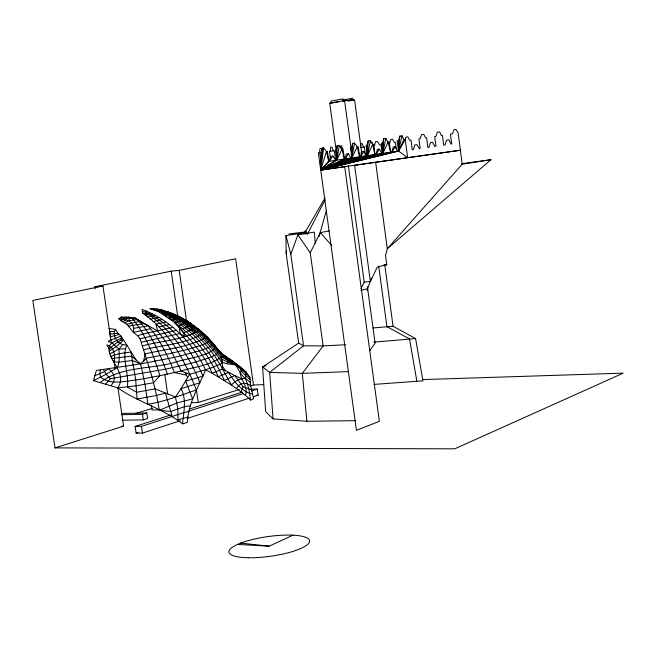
<?xml version="1.0" encoding="UTF-8"?>
<svg xmlns="http://www.w3.org/2000/svg" width="656" height="656" viewBox="0 0 656 656"><rect width="100%" height="100%" fill="white"/><g stroke="black" fill="none" stroke-linecap="round" stroke-linejoin="round"><path stroke-width="0.98" d="M319.693 162.655L321.104 162.442L321.161 152.299L322.383 148.1L323.646 147.903L326.442 151.495L328.771 161.319L320.71 170.101L322.383 148.1L320.71 170.101L344.712 166.722L379.373 421.332L356.421 430.328L318.332 152.733L322.088 152.266M353.387 165.484L460.405 150.24L407.655 157.653L398.545 151.052L398.602 140.499L399.791 136.145L401.972 135.808L403.973 139.679L398.545 151.052L320.71 170.101L323.646 147.903M108.937 328.525L115.505 329.369L114.39 331.419C113.119 338.709 119.392 345.548 126.788 344.925L136.095 360.013M228.903 359.455C236.996 363.998 245 369.459 249.977 377.471L250.666 385.785L253.692 398.741L250.633 400.078L245.426 395.355C248.55 387.13 241.055 380.611 240.112 372.887L241.072 371.042L240.613 367.483L232.626 361.194L222.712 354.953M405.236 139.49L407.655 157.653L320.71 170.101L335.749 160.294L332.83 156.062L329.279 161.245L320.71 170.101L344.408 159.014L341.94 149.133L339.357 145.476L337.102 145.829L336.807 160.138L320.71 170.101L326.442 151.495L327.41 151.347L328.771 161.319L398.545 151.052L405.236 139.49L403.973 139.679M368.147 141.032L367.45 155.628L320.71 170.101L345.351 158.875L348.32 153.75L350.911 158.063L320.71 170.101L397.667 151.183L395.133 146.747L393.239 147.034L391.903 152.028L320.71 170.101L351.862 157.924L357.208 146.805L358.258 146.649L359.627 156.776L320.71 170.101L390.64 152.217L389.262 141.917L388.024 142.114L382.866 153.356L320.71 170.101L360.636 156.628L363.826 151.429L366.351 155.792L320.71 170.101L381.882 153.504L379.258 149.117L377.323 149.412L376.167 154.34L320.71 170.101L375.002 154.513L373.625 144.304L372.682 144.451L367.45 155.628L366.073 145.452L366.934 145.32L368.147 141.032L370.378 140.687L372.682 144.451L375.002 154.513M110.503 356.536L119.154 353.666L131.011 352.01L131.585 356.151L140.614 363.883L145.025 384.359L147.887 404.252C164.549 401.529 180.441 395.42 196.349 389.935C184.951 360.628 169.346 331.37 142.729 313.215L142.065 309.443C170.453 319.611 192.692 342.973 205.541 369.828C198.579 386.999 188.165 403.391 187.395 422.431L182.565 423.866C163.139 408.622 138.055 402.144 117.801 387.885C128.166 371.837 106.641 361.308 109.232 345.794L112.053 342.809L121.294 338.16L120.983 336.069L117.809 333.223L115.505 329.369M186.501 375.183L174.48 372.542C168.321 357.069 161.056 341.817 150.601 328.73L133.389 332.395C134.595 327.926 132.504 323.597 129.175 320.669L128.773 317.078L120.909 317.176L118.818 318.791L121.196 320.899L126.895 324.203L133.389 332.395L137.637 335.708L140.089 338.791L152.094 377.184L156.604 395.429L159.359 410.213L170.781 411.501L184.492 406.622L190.355 405.769M352.608 143.434L351.862 157.924L350.493 147.83L351.55 147.666L352.608 143.434L354.543 143.131L357.208 146.805L359.627 156.776M383.735 138.621L382.866 153.356L381.489 143.106L382.727 142.918L383.735 138.621L385.802 138.301L388.024 142.114L390.64 152.217M114.39 331.419L109.937 331.575L110.306 336.864L119.515 334.355M108.527 341.087L120.983 336.069L126.788 344.925C121.253 358.414 129.265 372.993 127.379 386.999L136.71 392.255L155.062 388.86L175.464 396.946L177.784 408.762L177.989 419.791L187.993 417.036M330.247 151.249L330.583 147.264L331.879 147.108L333.396 150.855M398.602 140.499L397.159 140.72L398.545 151.052L399.791 136.145M182.565 423.866C183.541 412.107 186.952 399.734 181.04 388.647L189.625 374.322L209.846 368.426L222.236 363.26L220.851 357.725L211.576 345.646L201.302 334.913L182.155 319.874L177.915 317.012L167.608 311.862L180.31 317.192L187.903 321.645L198.424 329.402L209.362 339.71L200.834 331.165L187.058 320.8L191.396 324.712L194.365 326.918L189.248 322.752L202.294 332.444L208.501 339.144M250.633 400.078L248.829 388.696L245.574 378.487L246.016 372.026L218.694 351.14L227.173 357.577M319.488 152.586L320.03 148.535L321.383 148.371L322.17 150.265M336.364 160.417L336.864 156.718M366.614 155.488L366.991 152.791M344.408 159.014L343.039 148.961L341.94 149.133L336.807 160.138L336.503 149.962L337.102 145.829M345.802 344.744L323.129 345.917L303.564 345.81L298.66 343.096L286.155 253.298L286.582 250.403M340.497 148.018L340.8 146.026L341.874 145.894L342.276 148.871M199.367 330.649L211.872 342.235L212.462 343.506L211.576 345.646L208.247 347.614L199.309 350.935L174.767 357.299L140.614 363.883L100.368 369.853L99.737 373.838L100.688 377.225C110.495 385.129 124.353 381.267 135.735 380.013C150.987 377.594 166.132 374.551 181.154 370.993C194.652 366.753 210.551 365.597 221.794 356.503L222.015 355.15C216.185 346.409 208.862 338.135 200.834 331.165M360.636 156.628L361.415 151.79L363.826 151.429M339.357 145.476L336.807 160.138L335.437 150.126L336.503 149.962M345.351 158.875L346.212 154.062L348.32 153.75M198.169 329.337L209.239 339.259L209.485 340.169L208.321 341.94L202.63 344.785L188.141 349.295L166.509 354.33L146.567 358.143L140.614 363.883L132.282 360.538L118.925 362.186L113.955 361.833C115.612 355.757 114.054 346.434 106.83 344.9L109.273 349.107L114.341 344.498L120.95 340.046L121.294 338.16M354.543 143.131L351.862 157.924L351.55 147.666M360.513 146.518L361.054 143.574L362.063 143.451L363.695 147.075M142.647 345.835C160.933 340.808 181.81 340.489 198.342 330.722L198.424 329.402L192.987 325.245L180.31 317.192L175.505 315.003L177.915 317.012L185.558 320.153M385.802 138.301L382.866 153.356L382.727 142.918M370.378 140.687L367.45 155.628L366.934 145.32M143.59 361.013L145.189 353.846C165.402 349.164 187.427 347.713 205.82 337.578L209.485 340.169L225.869 359.381L235.52 364.761L246.09 373.354L249.977 377.471M398.545 151.052L401.972 135.808M389.68 143.402L390.697 139.408L392.509 139.129L394.461 142.672L395.486 142.516L396.38 149.191M329.279 161.245L330.599 156.399L332.83 156.062M120.909 317.176L126.788 318.414L132.274 318.463C145.993 334.896 153.602 355.355 159.908 375.658L153.537 382.76L136.251 385.802L117.801 387.885L93.439 380.644L96.424 370.386L100.368 369.853M405.014 140.302L405.892 137.071L407.729 136.792L409.877 140.335L411.025 140.163L412.304 149.773L413.436 149.601L414.805 144.919L416.962 144.599L419.364 148.732L420.143 148.617L418.864 138.974L420.152 138.777L421.529 134.677L423.719 134.341L425.67 137.94L426.613 137.801L427.892 147.485L429.008 147.321L430.426 142.598L432.542 142.278L434.879 146.452L435.961 146.296L434.674 136.579L435.945 136.382L437.331 132.25L439.643 131.889L441.439 135.554L442.415 135.407L443.694 145.165L444.965 144.976L446.498 140.204L448.958 139.835L451.057 144.082L451.73 143.984L450.442 134.185L452.189 133.922L454.19 129.658L455.912 129.396L458.142 133.02L462.226 164.172L387.302 248.722L385.539 255.487L386.786 264.737L377.307 267.025L370.378 281.58L364.187 282.096L361.112 288.509M318.98 236.627L326.475 210.289M367.016 290.575L371.337 278.152M241.08 391.862L231.437 385.047L222.564 369.09L222.236 363.26C211.855 346.179 197.448 332.19 181.376 320.489C172.028 314.093 161.745 307.68 149.888 308.763C181.204 317.734 207.476 340.398 222.564 369.09L234.766 375.519L243.073 386.794L241.08 391.862L245.426 395.355M355.462 420.668L306.901 421.283L273.076 418.905L269.657 372.403L303.564 345.81L290.821 254.2L297.881 234.922L314.298 232.085L315.233 243.253M305.885 234.29L306.639 232.486L285.934 235.52L286.155 253.298M304.704 232.56L305.507 230.773M173.102 313.994L183.606 318.972M306.901 421.283L302.301 373.362L323.129 345.917L310.255 252.757L320.358 232.626L329.156 230.887M307.393 234.249L325.048 199.965M304.671 233.044L325.097 197.776M376.167 154.34L379.258 149.117M391.903 152.028L395.133 146.747M236.668 388.623C238.759 382.809 246.353 381.89 250.666 385.785M125.165 317.258L121.196 320.899M153.504 308.837C163.951 314.257 173.25 321.309 182.466 328.656L186.894 327.098L196.275 332.453L193.676 328.574L194.43 327.754L194.332 326.704L182.614 319.185L182.155 319.874L194.43 327.754L202.171 334.06L212.347 344.621L221.794 356.503L225.869 359.381L224.491 356.06L215.406 347.426L217.382 349.656M175.464 396.946L181.04 388.647L199.9 382.776C189.24 355.388 171.897 330.517 147.518 313.732L142.729 313.215M111.217 385.507L113.644 381.923L114.456 378.053L113.496 374.445L111.381 371.271L108.699 368.721L104.452 371.616L94.784 375.724M227.845 360.136L221.146 356.561L222.499 362.366L227.14 363.752L228.69 360.579L236.062 364.966L238.587 365.507M369.713 350.681L375.084 343.236L367.393 286.647M212.429 343.637L217.849 349.509L218.53 352.379L216.291 354.65L208.501 358.094L190.798 363.399L165.55 369.164L110.388 378.692L105.723 384.022M109.495 353.945L118.875 349.082L122.91 344.498M147.518 313.732L149.65 312.395M186.353 322.358L187.903 321.645M461.734 163.697L490.975 159.703L387.302 248.722L375.658 162.368M118.818 318.791L121.089 319.013L122.721 317.643M100.196 382.571C121.811 365.63 151.749 369.771 176.923 361.694C189.633 357.75 204.918 357.012 215.422 348.41L214.701 345.687L206.574 336.372M197.727 328.795L193.651 326.048L198.268 329.05L200.818 331.854M146.632 311.124L145.443 311.994L142.36 311.518M298.66 343.096L262.58 366.966L265.664 411.689L273.076 418.905M123.115 321.538L125.763 319.874L126.788 318.414L126.665 317.127M109.167 351.231L116.317 346.499L123.426 340.169L120.95 340.046M250.116 382.3L245.574 378.487C240.088 378.307 234.987 380.947 231.437 385.047L212.15 373.223C203.991 353.6 189.051 338.307 174.824 323.047L181.376 320.489L177.054 318.176L172.913 319.898L168.805 317.643L173.52 315.643L161.958 310.698L152.233 309.46M93.439 380.644L106.092 374.322L117.416 367.499C119.81 361.62 119.392 355.265 118.875 349.082L112.053 342.809L108.56 341.727M124.911 322.662L129.175 320.669L137.334 319.505L157.62 330.919L165.353 341.202L170.207 348.935L181.154 370.993L189.625 374.322M237.48 544.423L269.19 546.161L292.961 535.198M266.18 365.343L262.58 366.966L269.657 372.403L302.301 373.362L347.819 371.64M186.894 327.098L188.502 326.393C179.834 319.546 169.027 316.274 159.966 310.19L163.18 310.386M222.564 369.09L212.15 373.223L205.541 369.828M159.359 410.213L176.964 402.997L192.618 398.873L185.607 381.111L203.016 376.167C191.396 349.5 172.266 324.466 145.443 311.994L146.19 315.06L147.739 316.987L155.488 315.462M184.434 323.638L178.694 325.753L183.221 332.633L184.935 336.454L179.892 333.568L141.573 342.178M164.73 315.585L169.691 313.929L164.385 311.239L156.833 309.115L164.73 315.585L171.806 320.341M190.773 330.083L183.221 332.633M171.208 414.871L135.136 426.416L136.12 433.132L142.434 433.091L180.359 420.693M187.165 418.462L249.403 398.11M253.29 396.839L258.152 395.248L257.283 389.106L251.158 389.287M137.637 335.708L142.762 334.035L173.02 327.36M136.12 433.132L138.072 432.501M135.136 426.416L141.45 426.351L172.594 416.339M188.174 411.328L243.655 393.485M251.445 390.984L257.283 389.106M189.732 408.942L242.384 392.099M111.118 341.481L102.943 286.041L32.8 300.456L55.006 447.892L123.607 426.154L117.957 387.852M122.114 420.193L143.336 419.897L147.608 418.544L146.796 412.985L122.574 413.419M191.175 402.669L198.235 402.505L239.292 389.492M250.174 386.04L253.478 384.99L263.72 384.662M121.303 414.69L142.516 414.321L146.796 412.985M135.833 413.46L152.405 408.319M152.528 313.822L146.19 315.06M140.089 338.791L176.497 330.37M126.895 324.203L139.531 321.497L148.166 325.819L150.601 328.73M360.841 290.428L367.663 288.648M158.76 317.373L150.175 319.185M169.461 324.548L159.014 327M165.837 321.932L156.046 324.212L157.62 330.919M162.237 319.538L153.078 321.612M95.112 288.804L94.817 286.795L171.2 271.149L179.203 270.362L235.619 258.767L253.478 384.99M188.879 411.525L183.746 412.567L172.216 416.519L165.427 393.19L156.604 395.429L137.014 399.037L135.735 380.013L131.585 356.151L111.75 358.479M148.166 325.819L133.701 328.344M143.861 349.73C163.426 344.826 185.353 344.138 202.868 333.551L205.82 337.578M167.387 374.109C161.056 356.364 153.504 338.767 141.696 323.916L128.305 326.147M342.809 99.966L352.584 98.228L352.846 100.13M361.751 153.053L354.552 99.835L344.58 100.622L329.73 103.246L336.175 150.519M349.91 100.647L351.862 100.302M338.931 101.672L331.247 102.984L330.985 101.073L342.899 98.949L343.162 100.868L345.663 100.532L342.776 101.024M351.55 100.335L349.558 100.68L353.535 99.909L347.459 100.745M349.033 100.778L351.895 100.294M462.226 164.172L490.975 159.703M321.161 152.299L319.743 152.512L321.104 162.442M373.436 145.862L374.494 145.698L375.56 141.729L377.413 141.45L379.562 144.935L381.021 144.714L382.292 154.176M132.274 318.463L135.193 318.029L142.737 322.654M331.715 102.967L329.73 103.246L331.739 103.09M327.918 161.548L329.689 161.31L327.877 156.981M288.993 233.971L306.401 231.789M360.324 147.493L364.367 146.993L365.523 155.546M110.503 334.076L117.809 333.223M370.952 142.377L371.845 142.27L373.034 144.96M373.125 327.943L393.067 326.27L415.592 338.586L422.94 380.849L373.953 384.408M94.817 286.795L102.943 286.041M383.752 265.008L386.786 264.737M373.822 342.145L415.592 338.586M118.875 349.082L125.091 348.762M422.464 379.586L623.2 373.157L454.747 448.819L55.006 447.892M256.111 395.306L258.152 395.248M160.064 409.828L152.036 409.984L151.38 405.515M121.557 426.179L123.607 426.154M161.737 312.961L165.697 312.805L167.296 312.076L159.81 309.566M240.695 543.102L269.19 546.161M154.021 310.026L162.007 311.051L177.054 318.176M227.14 363.752L236.062 364.966L234.036 362.497L224.319 355.626M121.089 319.013L129.175 320.669M128.773 317.078L135.193 318.029L141.696 323.916M156.989 311.051L162.048 311.739L165.279 311.116L162.54 310.173M252.527 394.158C241.531 391.657 234.184 381.489 228.427 372.46L218.268 376.749C210.305 358.225 198.251 341.309 182.466 328.656M163.795 310.632L162.229 310.468L162.007 311.051M174.176 314.577L167.608 311.862M243.073 386.794L251.486 389.771M236.062 364.966L228.181 362.309L221.343 358.988M170.134 312.945L175.496 315.06M167.649 311.887L178.227 316.233L182.614 319.185M173.463 314.347L170.314 312.912L182.27 318.226M241.621 378.824L234.766 375.519L224.377 380.505C213.659 355.88 196.636 333.223 172.913 319.898M227.616 358.151C237.152 361.431 237.743 373.157 245.574 378.487M224.426 356.216L226.91 357.782M187.87 321.506L197.374 328.689M238.546 366.729L246.016 372.026M235.52 364.761L224.491 356.06L214.504 345.843M189.387 322.383L190.281 323.096M203.696 333.732L208.305 338.537M197.423 329.312L205.115 335.7M226.172 356.716L229.805 360.39L230.477 362.12L221.441 353.592L214.701 345.687M110.388 378.692L106.092 374.322L103.451 369.443M241.072 371.042L249.903 379.422M194.971 330.509L189.682 325.704L190.683 324.302L189.748 322.924M210.535 341.21L213.241 343.965M202.86 334.56L204.688 336.421M320.358 232.626L331.788 245.606M297.881 234.922L310.255 252.757M222.4 366.171L225.508 370.779M185.394 372.665L187.616 377.708M285.934 235.52L290.821 254.2M416.831 381.046L409.492 338.906L386.909 326.639L378.733 266.221M142.516 414.321L143.336 419.897M141.45 426.351L142.434 433.091M113.939 360.636L115.128 368.697M164.763 374.133L167.674 394.166M179.203 270.362L187.19 325.843M196.341 389.385L198.235 402.505M171.2 271.149L178.055 318.668M179.227 326.754L180.244 333.83M335.651 160.515L334.314 150.741L329.451 151.347L330.394 158.219M373.567 146.829L373.83 148.773M374.223 151.684L374.486 153.627M384.76 264.745L393.067 326.27M354.601 165.328L370.378 281.58M344.58 100.622L351.329 150.281M348.311 165.369L364.187 282.096M353.535 99.909L347.565 100.762L353.535 99.909M248.271 557.756A40.754 9.93 -8 0 0 309.616 541.331A40.754 9.93 -8 0 0 249.829 540.2A40.754 9.93 -8 0 0 248.271 557.756"/></g></svg>
